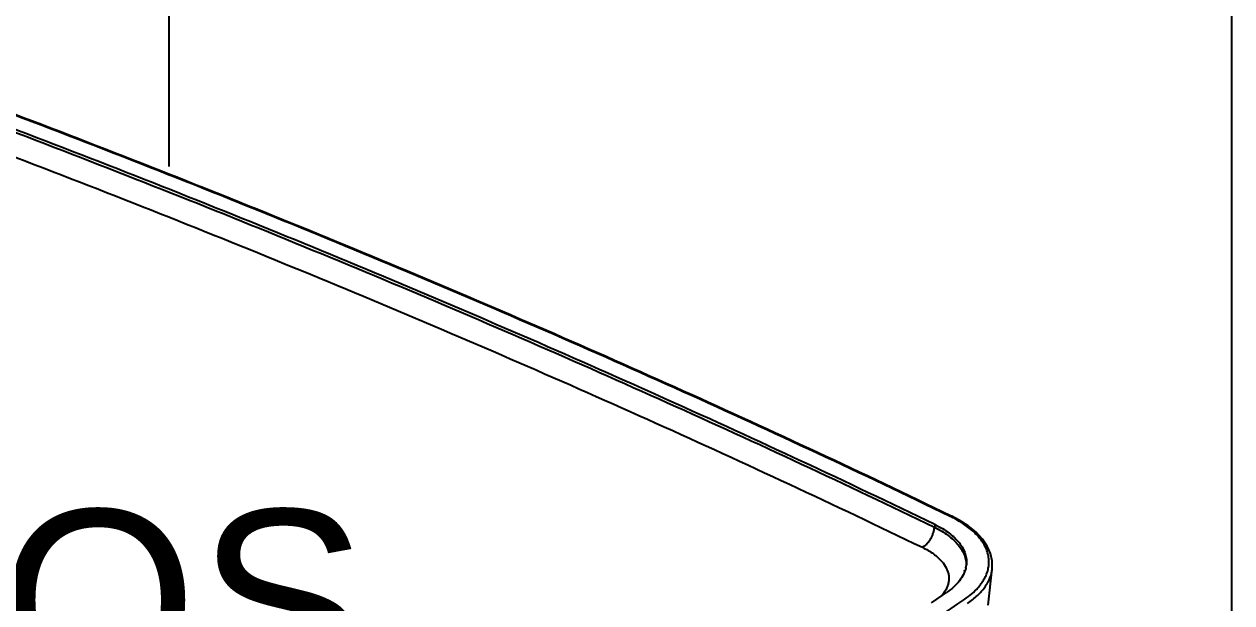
# Model space of a CAD drawing. Header units: inches. Extents: x 110042 to 357611, y 89798 to 292388.
# Drawn here: x 223222 to 230740, y 139929 to 143533 of the extents above; entities that cross this region are included whole.
import ezdxf

# ---------------------------------------------------------------- set-up
doc = ezdxf.new("R2010")
doc.units = ezdxf.units.IN
doc.header["$MEASUREMENT"] = 0
doc.styles.get("Standard").update_dxf_attribs({"font": 'arial.ttf'})

# ---------------------------------------------------------------- blocks, each defined once
blk = doc.blocks.new('S')
for p, q in [((3024.7079, 6966.5047), (3024.7045, 6966.5064)), ((3024.7079, 6966.5047), (3024.7079, 6966.5047)), ((3024.7294, 6966.4934), (3024.7079, 6966.5047)), ((3024.7553, 6966.4768), (3024.7294, 6966.4934)), ((3024.659, 6966.4811), (3024.6581, 6966.4735)), ((3024.7776, 6966.4587), (3024.7553, 6966.4768)), ((3024.7958, 6966.4394), (3024.7776, 6966.4587)), ((3024.8097, 6966.4192), (3024.7958, 6966.4394)), ((3024.8191, 6966.3981), (3024.8097, 6966.4192)), ((3024.824, 6966.3766), (3024.8191, 6966.3981)), ((3024.8122, 6966.2498), (3024.824, 6966.3536)), ((3024.824, 6966.3536), (3024.824, 6966.3766)), ((3024.65, 6966.256), (3024.6932, 6966.2857))]:
    blk.add_line(p, q)
for centre, radius, start, end in [((3024.5442, 6966.1747), 0.3662, 63.6127, 64.203), ((3024.6736, 6966.3738), 0.0767, 347.2096, 353.4931), ((3024.6106, 6966.1941), 0.2043, 48.5527, 49.5017), ((3011.8932, 6984.9385), 22.6674, 302.62297, 304.53974)]:
    blk.add_arc(centre, radius, start, end)
for points, knots in [([(3024.7035, 6966.5044), (3024.4494, 6966.6272), (3023.9327, 6966.8681), (3023.1409, 6967.2121), (3022.3254, 6967.542), (3021.7715, 6967.7505), (3021.4908, 6967.8524)], [0, 0, 0, 0, 0.242894, 0.49062, 0.74304, 1, 1, 1, 1]), ([(3024.7045, 6966.5064), (3024.4504, 6966.6291), (3023.9336, 6966.87), (3023.1416, 6967.214), (3022.3261, 6967.5438), (3021.7721, 6967.7523), (3021.4915, 6967.8542)], [0, 0, 0, 0, 0.242902, 0.490631, 0.743048, 1, 1, 1, 1]), ([(3024.659, 6966.4811), (3024.4052, 6966.6037), (3023.8891, 6966.8443), (3023.0982, 6967.188), (3022.2836, 6967.5175), (3021.7302, 6967.7257), (3021.4499, 6967.8275)], [0, 0, 0, 0, 0.242887, 0.490612, 0.743034, 1, 1, 1, 1]), ([(3021.45, 6967.8194), (3021.7302, 6967.7177), (3022.2834, 6967.5096), (3023.0977, 6967.1801), (3023.8885, 6966.8366), (3024.4044, 6966.5961), (3024.6581, 6966.4735)], [0, 0, 0, 0, 0.256964, 0.509386, 0.757111, 1, 1, 1, 1]), ([(3021.4207, 6967.7592), (3021.7005, 6967.6577), (3022.2527, 6967.4499), (3023.0657, 6967.121), (3023.8551, 6966.778), (3024.3702, 6966.5379), (3024.6235, 6966.4155)], [0, 0, 0, 0, 0.256964, 0.509386, 0.757111, 1, 1, 1, 1]), ([(3024.7035, 6966.5044), (3024.7039, 6966.5046), (3024.7046, 6966.5049), (3024.7058, 6966.5051), (3024.7069, 6966.5051), (3024.7076, 6966.5049), (3024.7079, 6966.5047)], [0, 0, 0, 0, 0.277962, 0.534704, 0.773158, 1, 1, 1, 1]), ([(3024.7826, 6966.299), (3024.7898, 6966.3069), (3024.7992, 6966.3196), (3024.808, 6966.338), (3024.8124, 6966.3517), (3024.8147, 6966.3655), (3024.8148, 6966.3794), (3024.8129, 6966.3933), (3024.8088, 6966.407), (3024.8027, 6966.4206), (3024.7945, 6966.4338), (3024.7844, 6966.4466), (3024.7678, 6966.4636), (3024.748, 6966.4791), (3024.7256, 6966.493), (3024.7133, 6966.4996), (3024.7069, 6966.5027)], [0, 0, 0, 0, 0.12304, 0.180169, 0.235131, 0.2887, 0.341742, 0.395168, 0.449862, 0.506625, 0.566116, 0.628853, 0.695218, 0.839614, 0.91789, 1, 1, 1, 1]), ([(3024.6235, 6966.4155), (3024.6257, 6966.4167), (3024.6302, 6966.4196), (3024.6364, 6966.425), (3024.6422, 6966.4317), (3024.6473, 6966.4392), (3024.6516, 6966.4475), (3024.6549, 6966.4561), (3024.6572, 6966.4648), (3024.658, 6966.4706), (3024.6581, 6966.4735)], [0, 0, 0, 0, 0.108842, 0.227159, 0.352803, 0.483381, 0.616259, 0.748625, 0.877596, 1, 1, 1, 1]), ([(3024.6581, 6966.4735), (3024.6652, 6966.4699), (3024.6788, 6966.4626), (3024.6973, 6966.4502), (3024.7134, 6966.4369), (3024.7267, 6966.4229), (3024.7371, 6966.4083), (3024.7445, 6966.3932), (3024.7488, 6966.3778), (3024.7495, 6966.3673), (3024.7493, 6966.3622)], [0, 0, 0, 0, 0.157194, 0.304377, 0.441153, 0.567831, 0.685256, 0.794894, 0.89888, 1, 1, 1, 1]), ([(3024.659, 6966.4811), (3024.6664, 6966.4775), (3024.6806, 6966.47), (3024.6999, 6966.4571), (3024.7164, 6966.4434), (3024.7298, 6966.4287), (3024.7401, 6966.4134), (3024.7471, 6966.3975), (3024.7505, 6966.3813), (3024.7505, 6966.3704), (3024.7499, 6966.3651)], [0, 0, 0, 0, 0.158202, 0.305703, 0.442199, 0.568164, 0.6847, 0.793642, 0.897648, 1, 1, 1, 1]), ([(3024.6235, 6966.4155), (3024.6292, 6966.4127), (3024.6401, 6966.4069), (3024.6552, 6966.3972), (3024.6683, 6966.3867), (3024.6759, 6966.3791), (3024.6793, 6966.3752)], [0, 0, 0, 0, 0.275864, 0.534735, 0.775949, 1, 1, 1, 1]), ([(3024.6793, 6966.3752), (3024.6842, 6966.3694), (3024.6906, 6966.3602), (3024.6963, 6966.3469), (3024.6989, 6966.337), (3024.6999, 6966.327), (3024.6992, 6966.317), (3024.697, 6966.307), (3024.6945, 6966.3006), (3024.693, 6966.2975)], [0, 0, 0, 0, 0.27073, 0.396429, 0.517651, 0.636423, 0.754951, 0.87546, 1, 1, 1, 1]), ([(3024.7484, 6966.3568), (3024.7477, 6966.3536), (3024.7458, 6966.3471), (3024.7403, 6966.3342), (3024.7301, 6966.3184), (3024.7136, 6966.301), (3024.7004, 6966.2906), (3024.6932, 6966.2857)], [0, 0, 0, 0, 0.107976, 0.219304, 0.45548, 0.714779, 1, 1, 1, 1]), ([(3024.7532, 6966.2544), (3024.7583, 6966.2579), (3024.768, 6966.265), (3024.7853, 6966.28), (3024.8, 6966.2963), (3024.8111, 6966.3137), (3024.8174, 6966.3267), (3024.8218, 6966.3399), (3024.8235, 6966.349), (3024.824, 6966.3534)], [0, 0, 0, 0, 0.147725, 0.288128, 0.547197, 0.667164, 0.78181, 0.892298, 1, 1, 1, 1]), ([(3024.693, 6966.2975), (3024.6921, 6966.2956), (3024.688, 6966.2876), (3024.6826, 6966.2804), (3024.6781, 6966.2753)], [0, 0, 0, 0, 0.23854, 1, 1, 1, 1]), ([(3024.7451, 6966.2666), (3024.7522, 6966.2715), (3024.7654, 6966.2815), (3024.7773, 6966.293), (3024.7826, 6966.299)], [0, 0, 0, 0, 0.518656, 1, 1, 1, 1])]:
    blk.add_open_spline(points, degree=3, knots=knots)

msp = doc.modelspace()

# ---------------------------------------------------------------- linework, layer by layer
at = {"color": 32, "true_color": 0xcd6928}
msp.add_line((230739.9, 138662.8), (230739.9, 194222.3), dxfattribs=at)
at = {"color": 4}
msp.add_line((224121.8, 146759.7), (224121.8, 142645.2), dxfattribs=at)

# ---------------------------------------------------------------- block references
at = {"xscale": 2168.486986035371, "yscale": 2168.486986035371, "zscale": 2168.486986035371}
msp.add_blockref('S', (-6330043.4, -14966306.8), dxfattribs=at)

# ---------------------------------------------------------------- texts
at = {"color": 5, "insert": (219631.9, 140508.1), "char_height": 1134.885, "attachment_point": 1}
msp.add_mtext_dynamic_manual_height_columns('{\\C256;\\c0;SONOS}', width=2160.325, gutter_width=1.13, heights=[0], dxfattribs=at)

doc.saveas('drawing.dxf')
